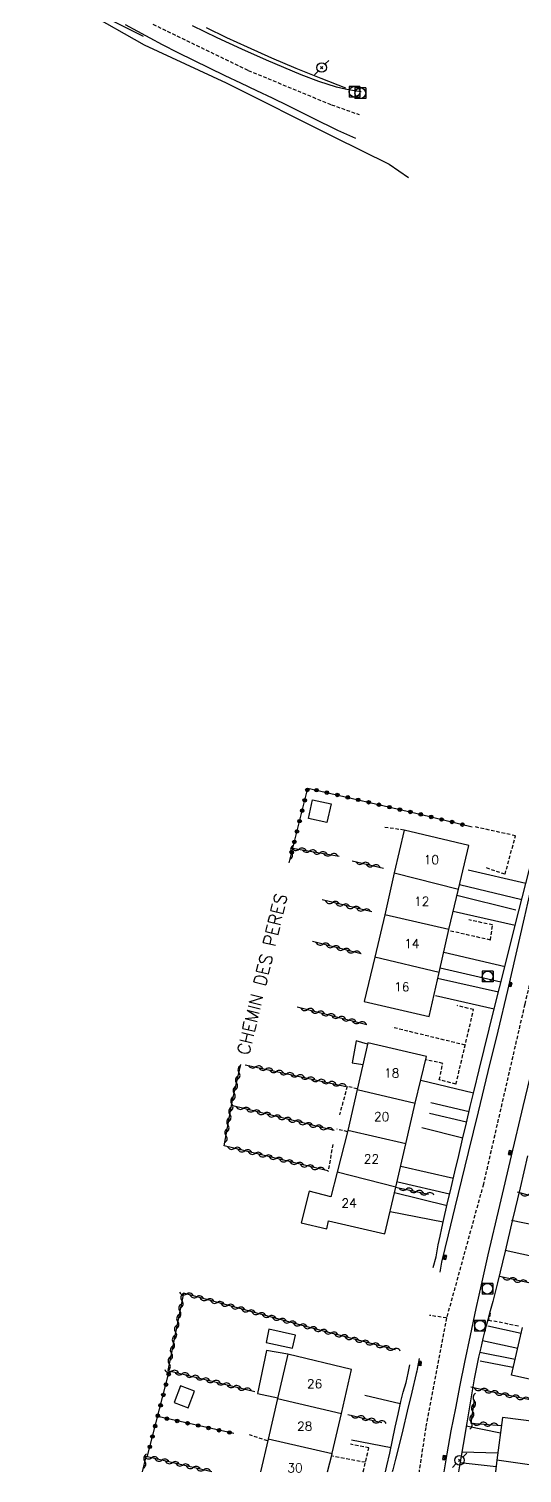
# Model space of a CAD drawing. Header units: millimetres. Extents: x 149000 to 150002, y 151999 to 153000.
# Drawn here: x 149299 to 149368, y 151999.8 to 152201.9 of the extents above; entities that cross this region are included whole.
import ezdxf
from ezdxf.enums import TextEntityAlignment as Align

# ---------------------------------------------------------------- set-up
doc = ezdxf.new("R2010")
doc.units = ezdxf.units.MM
doc.linetypes.add('DASHED', pattern=[0.75, 0.5, -0.25])
doc.layers.get('0').update_dxf_attribs({"linetype": 'CONTINUOUS'})
for name, color, linetype in [('W0001', 6, 'DASHED'), ('W0008', 7, 'CONTINUOUS'), ('W0014', 7, 'CONTINUOUS'), ('W0017', 7, 'CONTINUOUS'), ('w0101', 7, 'CONTINUOUS'), ('W0104', 1, 'CONTINUOUS'), ('W0112', 1, 'DASHED'), ('w0211', 2, 'CONTINUOUS'), ('W0310', 3, 'CONTINUOUS'), ('w0323', 7, 'CONTINUOUS'), ('W0330', 7, 'CONTINUOUS'), ('W0401', 7, 'CONTINUOUS'), ('W0420', 7, 'CONTINUOUS'), ('W0473', 7, 'CONTINUOUS'), ('W0989', 7, 'CONTINUOUS'), ('W0991', 7, 'CONTINUOUS'), ('W1102', 7, 'CONTINUOUS')]:
    doc.layers.add(name, color=color, linetype=linetype)
doc.styles.get("Standard").update_dxf_attribs({"font": 'romans.shx', "width": 0.85})

# ---------------------------------------------------------------- blocks, each defined once
blk = doc.blocks.new('T420')
for p, q in [((0.75, 0.75), (-0.75, 0.75)), ((-0.75, 0.75), (-0.75, -0.75)), ((0.75, 0.75), (0.75, -0.75)), ((0.75, -0.75), (-0.75, -0.75))]:
    blk.add_line(p, q)
blk.add_ellipse((0, 0), major_axis=(-0.53, 0.53), ratio=1, start_param=3.926991, end_param=10.210176)
blk = doc.blocks.new('T401')
for p, q in [((-0.3, 0.3), (0, 0.3)), ((-0.3, -0.25), (-0.3, 0.3)), ((-0.3, 0.15), (0, 0.15)), ((-0.3, 0), (0, 0)), ((0, 0.3), (0, -0.25)), ((-0.3, -0.15), (0, -0.15)), ((-0.3, -0.25), (-0.3, -0.3)), ((-0.3, -0.3), (0, -0.3)), ((0, -0.3), (0, -0.25))]:
    blk.add_line(p, q)
blk = doc.blocks.new('T473')
for p, q in [((-0.166667, 0.166667), (0.166667, -0.166667)), ((-0.166667, -0.166667), (0.166667, 0.166667)), ((0.500001, 0.500001), (1.000002, 1.000002)), ((-1.000002, -1.000002), (-0.500001, -0.500001))]:
    blk.add_line(p, q)
blk.add_ellipse((0, 0), major_axis=(0.471405, 0.471405), ratio=1, start_param=5.4977871438, end_param=11.780972451)
blk = doc.blocks.new('t323o')
at = {"color": 0, "linetype": 'Continuous'}
for radius in [0.25, 0.15]:
    blk.add_circle((0, 0), radius, dxfattribs=at)
blk = doc.blocks.new('t310o')
at = {"color": 0, "linetype": 'Continuous'}
for centre, start, end in [((-0.5, 0.38), 216.8699, 323.1304), ((0.5, -0.37), 36.8699, 143.1303)]:
    blk.add_arc(centre, 0.625, start, end, dxfattribs=at)

msp = doc.modelspace()

# ---------------------------------------------------------------- linework, layer by layer
at = {"layer": 'W0001'}
for points in [[(149316.32, 152202.59), (149329.67, 152196.13), (149341.31, 152191.31), (149345.21, 152189.94)], [(149373.18, 152085.6), (149368.39, 152065.41), (149362.6, 152040.24), (149357.45, 152021.53)], [(149357.45, 152021.53), (149354.53, 152006.19), (149353.59, 152000)], [(149357.45, 152021.53), (149357.45, 152021.53), (149355.06, 152021.87)]]:
    msp.add_lwpolyline(points, dxfattribs=at)
at = {"layer": 'W0008'}
for points in [[(149312.43, 152202.54), (149317.63, 152199.75), (149319.8, 152198.63), (149321.99, 152197.54), (149324.19, 152196.47), (149326.39, 152195.42), (149328.6, 152194.37), (149330.81, 152193.33), (149333.01, 152192.27), (149335.21, 152191.21), (149338.69, 152189.49), (149342.16, 152187.77), (149344.71, 152186.63)], [(149345.49, 152193.14), (149344.49, 152193.28), (149343.27, 152193.49), (149342.05, 152193.77), (149339.54, 152194.56), (149337.08, 152195.49), (149334.65, 152196.51), (149332.24, 152197.54), (149328.76, 152199.08), (149325.31, 152200.7), (149321.89, 152202.37)]]:
    msp.add_lwpolyline(points, dxfattribs=at)
at = {"layer": 'W0014'}
for points in [[(149355.55, 152028.58), (149355.99, 152030.07), (149355.99, 152030.07), (149355.99, 152030.07), (149356.26, 152031.76), (149356.54, 152032.97), (149356.77, 152034.06), (149357.01, 152035.15), (149357.55, 152037.43), (149358.08, 152039.71), (149358.62, 152041.98), (149359.15, 152044.26), (149359.68, 152046.54), (149360.22, 152048.81), (149360.76, 152051.09), (149361.3, 152053.36), (149362, 152056.22), (149362.71, 152059.08), (149363.42, 152061.94), (149364.13, 152064.8), (149365.6, 152070.65), (149367.07, 152076.5), (149368.55, 152082.34), (149369.98, 152087.97)], [(149370.62, 152087.74), (149369.48, 152082.63), (149368.32, 152077.53), (149367.15, 152072.42), (149365.96, 152067.33), (149364.61, 152061.66), (149363.24, 152056), (149361.86, 152050.35), (149360.48, 152044.69), (149359.55, 152040.85), (149358.62, 152037), (149357.68, 152033.15), (149356.75, 152029.31)], [(149357.1, 152000), (149357.52, 152002.49), (149358.11, 152005.7), (149358.72, 152008.91), (149359.36, 152012.11), (149360.01, 152015.31), (149360.8, 152019.07), (149361.61, 152022.83), (149362.44, 152026.58), (149363.29, 152030.33), (149364.89, 152037.27), (149366.53, 152044.2), (149368.19, 152051.12), (149369.83, 152058.05), (149371.47, 152064.99), (149373.11, 152071.92), (149374.75, 152078.86), (149376.47, 152085.99)], [(149368.78, 152044.2), (149367.74, 152039.75), (149366.7, 152035.31), (149365.65, 152030.86), (149364.58, 152026.42), (149364.25, 152025.12), (149363.91, 152023.83), (149363.56, 152022.53), (149363.22, 152021.24), (149362.87, 152019.95), (149362.54, 152018.65), (149362.23, 152017.35), (149361.93, 152016.04), (149361.32, 152012.99), (149360.79, 152009.93), (149360.28, 152006.86), (149359.77, 152003.8), (149359.26, 152000.8), (149359.12, 152000)], [(149356.75, 152029.31), (149356.5, 152027.94)], [(149348.91, 152000), (149349.09, 152000.81), (149349.48, 152002.61), (149349.87, 152004.42), (149350.26, 152006.22), (149350.65, 152008.03), (149351.05, 152009.83), (149351.38, 152011.14), (149351.77, 152012.46), (149352.09, 152013.8), (149352.28, 152014.95)], [(149353.63, 152015.82), (149353.32, 152014.35), (149353.32, 152014.35), (149353.27, 152014.05), (149353.21, 152013.75)], [(149353.21, 152013.75), (149352.58, 152011.11), (149351.95, 152008.48), (149351.31, 152005.84), (149350.66, 152003.21), (149350.29, 152001.74), (149349.92, 152000.28), (149349.85, 152000)]]:
    msp.add_lwpolyline(points, dxfattribs=at)
at = {"layer": 'W0017'}
for points in [[(149368.55, 152082.33), (149360.49, 152084.18)], [(149359.27, 152082.2), (149367.99, 152080.07)], [(149367.16, 152078.61), (149358.9, 152080.62)], [(149367.07, 152076.45), (149358.37, 152078.4)], [(149357.05, 152072.72), (149365.63, 152070.72)], [(149365.06, 152068.49), (149356.54, 152070.48)], [(149356.17, 152069.06), (149364.72, 152067.14)], [(149364.12, 152064.74), (149355.91, 152066.59)], [(149361.21, 152052.97), (149353.83, 152054.74)], [(149355.24, 152051.68), (149360.6, 152050.43)], [(149360.25, 152048.92), (149355.05, 152050.14)], [(149359.71, 152046.66), (149353.98, 152048.13)], [(149351.02, 152042.74), (149358.4, 152041.08)], [(149350.16, 152039.07), (149357.51, 152037.25)], [(149357.87, 152038.82), (149350.62, 152040.52)], [(149356.96, 152034.92), (149349.53, 152036.35)], [(149366.55, 152035.22), (149371.31, 152034.21)], [(149370.31, 152029.92), (149365.65, 152030.95)], [(149367.88, 152019.36), (149363.21, 152020.39)], [(149362.46, 152018.36), (149367.41, 152017.31)], [(149362.08, 152016.74), (149367.05, 152015.75)], [(149366.74, 152014.59), (149362.15, 152015.48)], [(149350.97, 152009.5), (149345.99, 152010.68)], [(149364.99, 152005.37), (149360.2, 152006.38)], [(149349.68, 152003.32), (149344.13, 152004.4)], [(149359.6, 152002.76), (149364.63, 152002.62)], [(149359.35, 152001.28), (149364.37, 152000.71)]]:
    msp.add_lwpolyline(points, dxfattribs=at)
at = {"layer": 'w0101'}
for points in [[(149359.11, 152081.51), (149360.56, 152087.62), (149351.51, 152089.79), (149350.13, 152083.8)], [(149350.13, 152083.8), (149348.79, 152077.95), (149348.79, 152077.93)], [(149357.77, 152075.87), (149357.77, 152075.89), (149359.11, 152081.51)], [(149348.79, 152077.93), (149347.39, 152072.01)], [(149356.4, 152069.87), (149357.77, 152075.87)], [(149347.39, 152072.01), (149345.93, 152065.82), (149354.99, 152063.71)], [(149354.99, 152063.71), (149356.4, 152069.87)], [(149353.07, 152051.57), (149354.63, 152058.12), (149346.4, 152060.02), (149344.94, 152053.49)], [(149344.94, 152053.49), (149343.64, 152047.75)], [(149351.75, 152045.88), (149351.72, 152045.88), (149353.07, 152051.57)], [(149343.64, 152047.75), (149342.12, 152041.9)], [(149350.34, 152039.82), (149351.75, 152045.88)], [(149342.12, 152041.9), (149341.23, 152038.49), (149338.2, 152039.28), (149337.1, 152034.82), (149340.7, 152033.99), (149340.93, 152035.1), (149348.81, 152033.27)], [(149348.81, 152033.27), (149350.34, 152039.82)], [(149375.51, 152011.5), (149366.53, 152013.51), (149368.06, 152020.17)], [(149342.71, 152008.15), (149344.13, 152014.28), (149335.21, 152016.45), (149333.78, 152010.24)], [(149333.78, 152010.24), (149332.46, 152004.53)], [(149341.41, 152002.51), (149341.42, 152002.59), (149342.71, 152008.15)], [(149365.29, 152007.59), (149364.49, 152001.6)], [(149373.59, 152000.29), (149374.42, 152006.41), (149365.29, 152007.59)], [(149332.46, 152004.53), (149331.39, 152000)], [(149340.79, 152000), (149341.41, 152002.51)], [(149364.49, 152001.6), (149364.28, 152000)]]:
    msp.add_lwpolyline(points, dxfattribs=at)
at = {"layer": 'W0104'}
for points in [[(149340.69, 152090.85), (149338.09, 152091.43), (149338.67, 152094.05), (149341.28, 152093.47)], [(149336.27, 152019.13), (149332.58, 152019.93), (149332.17, 152018.09), (149335.86, 152017.28)], [(149322.14, 152011.28), (149320.21, 152012.02), (149319.32, 152009.68), (149321.26, 152008.95)]]:
    msp.add_lwpolyline(points, close=True, dxfattribs=at)
for points in [[(149346.36, 152059.84), (149344.77, 152060.28), (149344.21, 152057.22), (149345.72, 152056.97)], [(149335.21, 152016.45), (149332.21, 152016.98), (149330.95, 152010.95), (149333.8, 152010.33)]]:
    msp.add_lwpolyline(points, dxfattribs=at)
at = {"layer": 'W0112'}
for points in [[(149351.51, 152089.79), (149348.81, 152090.17)], [(149367.1, 152089), (149361.36, 152090.26)], [(149365.63, 152083.61), (149367.1, 152089)], [(149365.63, 152083.61), (149362.84, 152084.56)], [(149363.6, 152074.4), (149357.87, 152075.7)], [(149363.88, 152076.53), (149360.54, 152077.22)], [(149363.6, 152074.4), (149363.88, 152076.53)], [(149358.76, 152054.23), (149361.23, 152064.67)], [(149361.23, 152064.67), (149358.92, 152065.24)], [(149360.05, 152059.7), (149349.82, 152062.19)], [(149358.76, 152054.23), (149356.43, 152054.84), (149356.92, 152057.15), (149354.52, 152057.65)], [(149344.95, 152053.57), (149343.54, 152053.92), (149342.44, 152049.94)], [(149343.6, 152047.57), (149342.08, 152047.93)], [(149341.53, 152045.81), (149340.83, 152041.98)], [(149363.56, 152022.17), (149363.31, 152021.21)], [(149363.31, 152021.21), (149364.8, 152020.98), (149364.8, 152020.96), (149367.7, 152020.37)], [(149332.4, 152004.31), (149329.86, 152005.14)], [(149346.58, 152003.35), (149344, 152003.83)], [(149345.77, 152000), (149346.58, 152003.35)], [(149346.09, 152001.31), (149341.52, 152002.17)]]:
    msp.add_lwpolyline(points, dxfattribs=at)
at = {"layer": 'w0211'}
for points in [[(149310.85, 152202.96), (149312.9, 152201.92), (149314.96, 152200.9)], [(149343.35, 152193.63), (149339.87, 152194.98), (149336.4, 152196.38), (149332.96, 152197.83), (149329.55, 152199.35), (149326.67, 152200.68), (149323.83, 152202.07)]]:
    msp.add_lwpolyline(points, dxfattribs=at)
at = {"layer": 'W0310'}
for points in [[(149335.39, 152085.23), (149335.86, 152087.1), (149335.89, 152087.26), (149342.39, 152086.14)], [(149344.25, 152085.48), (149348.6, 152084.46)], [(149346.99, 152078.34), (149340.01, 152080.02)], [(149345.51, 152072.48), (149338.66, 152074.21)], [(149336.52, 152065.05), (149346.26, 152062.58)], [(149326.29, 152045.61), (149327.48, 152051.99), (149328.64, 152057)], [(149329.23, 152056.95), (149343.38, 152053.93)], [(149341.72, 152047.73), (149327.52, 152051.21)], [(149340.8, 152042.11), (149326.29, 152045.61)], [(149350.3, 152039.82), (149354.92, 152038.86)], [(149371.74, 152037.9), (149367.36, 152039.12)], [(149369.4, 152026.33), (149364.86, 152027.31)], [(149350.29, 152017.05), (149338.46, 152020.13), (149320.6, 152024.98), (149318.42, 152014.18), (149330.61, 152011.2)], [(149386.72, 152006.51), (149364.29, 152011.05), (149360.84, 152011.83)], [(149361.33, 152010.05), (149360.83, 152006.81), (149365.14, 152006.46)], [(149343.61, 152008.01), (149348.39, 152006.88)], [(149324.6, 152000), (149315.33, 152002.13), (149314.84, 152000)]]:
    msp.add_lwpolyline(points, dxfattribs=at)
at = {"layer": 'w0323'}
for points in [[(149335.41, 152085.23), (149338.01, 152095.67), (149353.75, 152092.01), (149361.02, 152090.24)], [(149315.51, 152002.03), (149318.53, 152013.65)], [(149327.66, 152005.34), (149316.8, 152007.76)]]:
    msp.add_lwpolyline(points, dxfattribs=at)
at = {"layer": 'W0330'}
msp.add_lwpolyline([(149298.96, 152208.87), (149315.11, 152199.71), (149326.58, 152194.38), (149341.64, 152186.83), (149349.4, 152183.02), (149352.13, 152181.12)], dxfattribs=at)
at = {"layer": 'W1102'}
for points in [[(149350.13, 152083.8), (149359.11, 152081.51)], [(149357.77, 152075.87), (149348.79, 152077.93)], [(149356.4, 152069.87), (149347.39, 152072.01)], [(149344.94, 152053.49), (149353.07, 152051.57)], [(149351.75, 152045.88), (149343.64, 152047.75)], [(149350.34, 152039.82), (149342.12, 152041.9)], [(149333.78, 152010.24), (149342.71, 152008.15)], [(149341.41, 152002.51), (149332.46, 152004.53)], [(149373.59, 152000.29), (149364.49, 152001.6)]]:
    msp.add_lwpolyline(points, dxfattribs=at)

# ---------------------------------------------------------------- block references
at = {"layer": 'W0310'}
for p, rotation in [((149335.76, 152086.69), 76.0319713616598), ((149336.79, 152087.11), 350.2167083781325), ((149338.26, 152086.85), 350.2167083781325), ((149339.74, 152086.6), 350.2167083781325), ((149341.22, 152086.34), 350.2167083781325), ((149345.71, 152085.14), 346.774887501029), ((149347.17, 152084.8), 346.774887501029), ((149341.47, 152079.67), 166.435068117862), ((149342.93, 152079.32), 166.435068117862), ((149344.38, 152078.97), 166.435068117862), ((149345.84, 152078.62), 166.435068117862), ((149340.11, 152073.84), 165.8070797991345), ((149341.56, 152073.48), 165.8070797991345), ((149343.02, 152073.11), 165.8070797991345), ((149344.47, 152072.74), 165.8070797991345), ((149337.97, 152064.68), 345.7831134185084), ((149339.43, 152064.31), 345.7831134185084), ((149340.88, 152063.94), 345.7831134185084), ((149342.34, 152063.57), 345.7831134185084), ((149343.79, 152063.21), 345.7831134185084), ((149345.24, 152062.84), 345.7831134185084), ((149328.04, 152054.4), 76.98119757015866), ((149328.38, 152055.86), 76.98119757015866), ((149330.7, 152056.64), 347.9685785161893), ((149332.16, 152056.32), 347.9685785161893), ((149333.63, 152056.01), 347.9685785161893), ((149335.1, 152055.7), 347.9685785161893), ((149336.57, 152055.39), 347.9685785161893), ((149338.03, 152055.07), 347.9685785161893), ((149339.5, 152054.76), 347.9685785161893), ((149327.7, 152052.94), 76.98119757015866), ((149340.97, 152054.45), 347.9685785161893), ((149342.43, 152054.14), 347.9685785161893), ((149327.39, 152051.47), 79.39717295309964), ((149328.98, 152050.85), 166.2489260371474), ((149326.83, 152048.53), 79.39717295309964), ((149327.11, 152050), 79.39717295309964), ((149330.44, 152050.49), 166.2489260371474), ((149331.89, 152050.14), 166.2489260371474), ((149333.35, 152049.78), 166.2489260371474), ((149334.81, 152049.43), 166.2489260371474), ((149336.26, 152049.07), 166.2489260371474), ((149337.72, 152048.71), 166.2489260371474), ((149326.56, 152047.05), 79.39717295309964), ((149339.18, 152048.36), 166.2489260371474), ((149340.63, 152048), 166.2489260371474), ((149327.75, 152045.26), 166.4106506391214), ((149329.2, 152044.91), 166.4106506391214), ((149330.66, 152044.56), 166.4106506391214), ((149332.12, 152044.2), 166.4106506391214), ((149333.58, 152043.85), 166.4106506391214), ((149335.04, 152043.5), 166.4106506391214), ((149336.49, 152043.15), 166.4106506391214), ((149337.95, 152042.79), 166.4106506391214), ((149339.41, 152042.44), 166.4106506391214), ((149351.77, 152039.52), 348.1851460590386), ((149353.24, 152039.21), 348.1851460590386), ((149354.7, 152038.9), 348.1851460590386), ((149368.81, 152038.72), 164.4529420766657), ((149366.32, 152026.99), 167.8793893733353), ((149367.79, 152026.68), 167.8793893733353), ((149320.39, 152023.94), 258.6248243350205), ((149321.02, 152024.87), 164.8035342199207), ((149322.47, 152024.48), 164.8035342199207), ((149320.09, 152022.47), 258.6248243350205), ((149323.91, 152024.08), 164.8035342199207), ((149325.36, 152023.69), 164.8035342199207), ((149326.81, 152023.3), 164.8035342199207), ((149328.26, 152022.9), 164.8035342199207), ((149329.7, 152022.51), 164.8035342199207), ((149319.8, 152021), 258.6248243350205), ((149331.15, 152022.12), 164.8035342199207), ((149332.6, 152021.73), 164.8035342199207), ((149334.05, 152021.33), 164.8035342199207), ((149335.49, 152020.94), 164.8035342199207), ((149336.94, 152020.55), 164.8035342199207), ((149319.2, 152018.06), 258.6248243350205), ((149319.5, 152019.53), 258.6248243350205), ((149338.39, 152020.15), 164.8035342199207), ((149339.84, 152019.77), 165.3956802446324), ((149341.29, 152019.4), 165.3956802446324), ((149342.74, 152019.02), 165.3956802446324), ((149344.19, 152018.64), 165.3956802446324), ((149318.91, 152016.59), 258.6248243350205), ((149345.65, 152018.26), 165.3956802446324), ((149347.1, 152017.88), 165.3956802446324), ((149348.55, 152017.5), 165.3956802446324), ((149350, 152017.13), 165.3956802446324), ((149318.61, 152015.12), 258.6248243350205), ((149318.95, 152014.05), 346.2507149915598), ((149320.41, 152013.69), 346.2507149915598), ((149321.86, 152013.34), 346.2507149915598), ((149323.32, 152012.98), 346.2507149915598), ((149324.78, 152012.62), 346.2507149915598), ((149326.24, 152012.27), 346.2507149915598), ((149327.69, 152011.91), 346.2507149915598), ((149329.15, 152011.55), 346.2507149915598), ((149361.32, 152009.94), 261.1090947270876), ((149362.3, 152011.5), 167.3113203868481), ((149363.76, 152011.17), 167.3113203868481), ((149365.23, 152010.86), 168.5539028436246), ((149366.7, 152010.56), 168.5539028436246), ((149361.09, 152008.46), 261.1090947270876), ((149368.17, 152010.26), 168.5539028436246), ((149345.07, 152007.67), 346.67128551737), ((149346.53, 152007.32), 346.67128551737), ((149347.99, 152006.97), 346.67128551737), ((149360.86, 152006.98), 261.1090947270876), ((149362.15, 152006.7), 355.3980829432659), ((149363.64, 152006.58), 355.3980829432659), ((149315.18, 152001.46), 256.8661884756017), ((149316.13, 152001.95), 167.0717731553079), ((149317.59, 152001.61), 167.0717731553079), ((149319.05, 152001.27), 167.0717731553079), ((149320.51, 152000.94), 167.0717731553079), ((149321.98, 152000.6), 167.0717731553079), ((149323.44, 152000.27), 167.0717731553079)]:
    msp.add_blockref('t310o', p, dxfattribs=dict(at, rotation=rotation))
at = {"layer": 'w0323'}
for p, rotation in [((149337.95, 152095.42), 76.00136976322612), ((149339.22, 152095.39), 346.9312371770012), ((149337.59, 152093.97), 76.00136976322612), ((149340.68, 152095.05), 346.9312371770012), ((149342.14, 152094.71), 346.9312371770012), ((149343.61, 152094.37), 346.9312371770012), ((149345.07, 152094.03), 346.9312371770012), ((149346.53, 152093.69), 346.9312371770012), ((149347.99, 152093.35), 346.9312371770012), ((149337.22, 152092.51), 76.00136976322612), ((149349.45, 152093.01), 346.9312371770012), ((149350.91, 152092.67), 346.9312371770012), ((149352.37, 152092.33), 346.9312371770012), ((149353.83, 152091.99), 346.3146221952879), ((149355.29, 152091.64), 346.3146221952879), ((149356.75, 152091.28), 346.3146221952879), ((149336.5, 152089.6), 76.00136976322612), ((149336.86, 152091.05), 76.00136976322612), ((149358.21, 152090.93), 346.3146221952879), ((149359.66, 152090.57), 346.3146221952879), ((149336.13, 152088.14), 76.00136976322612), ((149335.77, 152086.69), 76.00136976322612), ((149318.53, 152013.64), 75.40380914576934), ((149317.78, 152010.74), 75.40380914576934), ((149318.15, 152012.19), 75.40380914576934), ((149317.4, 152009.28), 75.40380914576934), ((149316.64, 152006.38), 75.40380914576934), ((149317.02, 152007.83), 75.40380914576934), ((149318.27, 152007.43), 167.450521206199), ((149319.73, 152007.11), 167.450521206199), ((149321.19, 152006.78), 167.450521206199), ((149322.66, 152006.46), 167.450521206199), ((149316.26, 152004.93), 75.40380914576934), ((149324.12, 152006.13), 167.450521206199), ((149325.59, 152005.8), 167.450521206199), ((149327.05, 152005.48), 167.450521206199), ((149315.89, 152003.48), 75.40380914576934)]:
    msp.add_blockref('t323o', p, dxfattribs=dict(at, rotation=rotation))
at = {"layer": 'W0401'}
for p, rotation in [((149366.23, 152068.2), 166.7931275515287), ((149366.47, 152044.62), 346.5558893547592), ((149357.08, 152030.03), 166.359574463773), ((149353.57, 152015.14), 173.0403737362592), ((149357.24, 152001.96), 350.0661148145255)]:
    msp.add_blockref('T401', p, dxfattribs=dict(at, rotation=rotation))
at = {"layer": 'W0420'}
for p in [(149344.55, 152193.14), (149345.37, 152192.94), (149363.2, 152069.31), (149363.16, 152025.61), (149362.12, 152020.43)]:
    msp.add_blockref('T420', p, dxfattribs=at)
at = {"layer": 'W0473'}
for p in [(149339.96, 152196.52), (149359.26, 152001.59)]:
    msp.add_blockref('T473', p, dxfattribs=at)

# ---------------------------------------------------------------- texts
at = {"layer": 'W0989'}
msp.add_text('CHEMIN DES PERES', height=1.75, rotation=76.5189, dxfattribs=at).set_placement((149329.78, 152058.21))
at = {"layer": 'W0991'}
for s, p in [('10', (149355.32, 152085.65)), ('12', (149353.97, 152079.83)), ('14', (149352.58, 152073.9)), ('16', (149351.18, 152067.86)), ('18', (149349.77, 152055.79)), ('20', (149348.35, 152049.69)), ('22', (149346.93, 152043.78)), ('24', (149343.8, 152037.59)), ('26', (149338.96, 152012.3)), ('28', (149337.59, 152006.37)), ('30', (149336.22, 152000.53))]:
    msp.add_text(s, height=1.25, dxfattribs=at).set_placement(p, align=Align.MIDDLE_CENTER)

doc.saveas('drawing.dxf')
